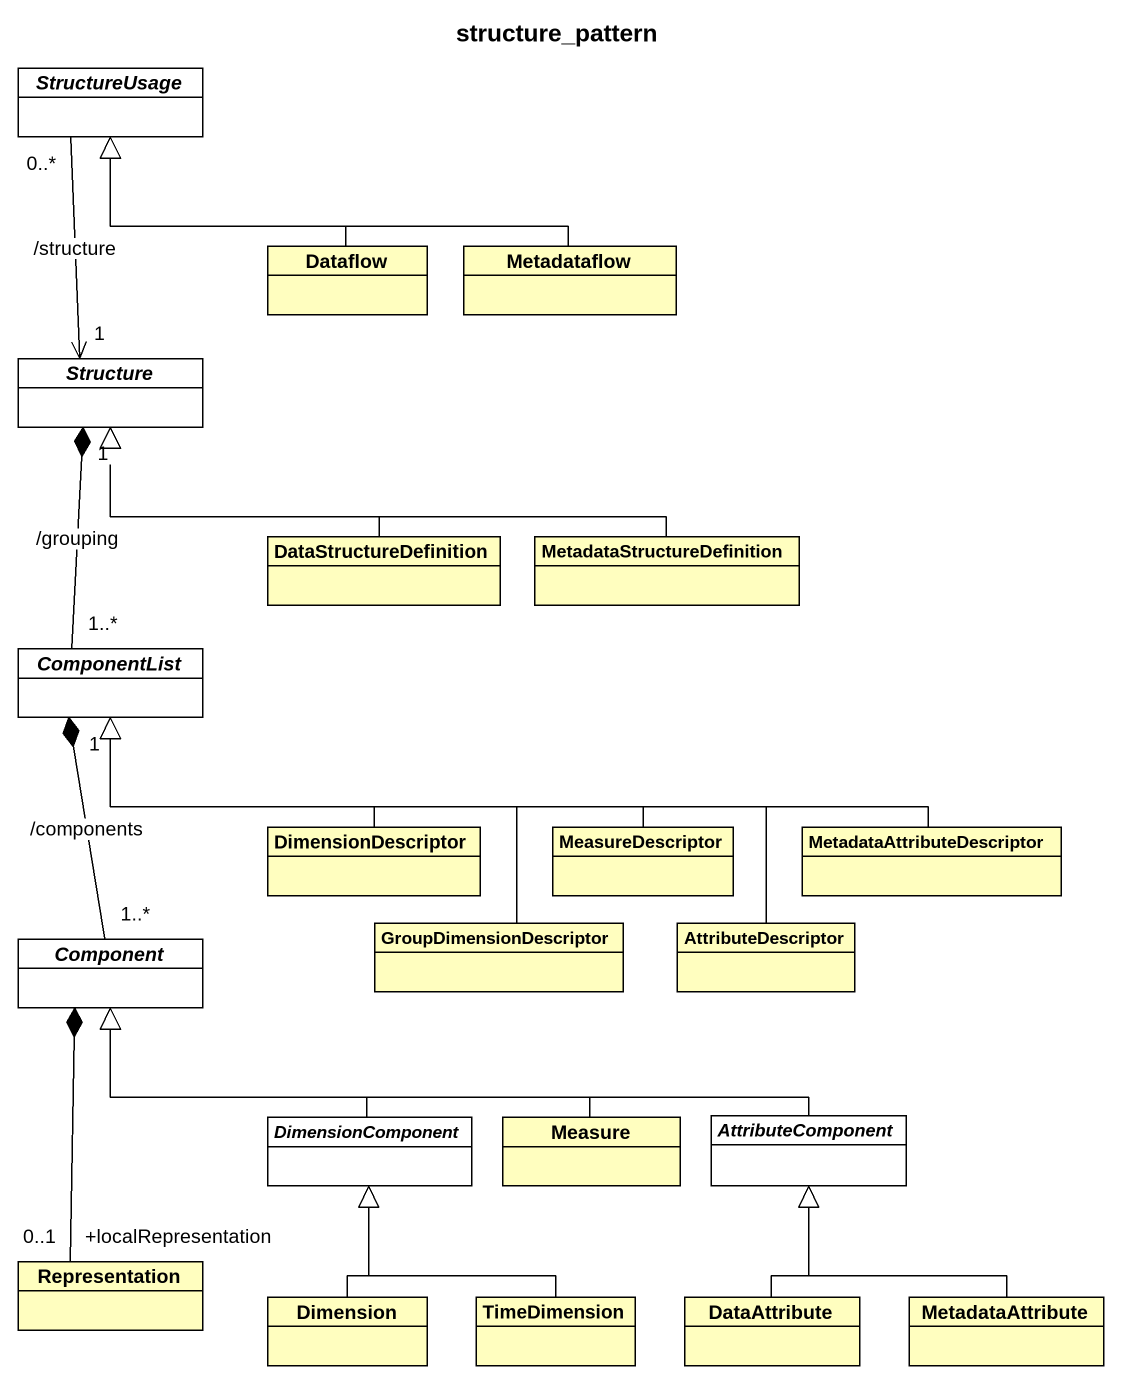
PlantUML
@startuml
title structure_pattern
hide circle
hide empty members
abstract class StructureUsage #FFFFFF
class Dataflow #FFFEBF
class Metadataflow #FFFEBF
abstract class Structure #FFFFFF
class DataStructureDefinition #FFFEBF
class MetadataStructureDefinition #FFFEBF
abstract class ComponentList #FFFFFF
class DimensionDescriptor #FFFEBF
class MeasureDescriptor #FFFEBF
class MetadataAttributeDescriptor #FFFEBF
class GroupDimensionDescriptor #FFFEBF
class AttributeDescriptor #FFFEBF
abstract class "Component" as Component_ #FFFFFF
abstract class DimensionComponent #FFFFFF
class Measure #FFFEBF
abstract class AttributeComponent #FFFFFF
class Representation #FFFEBF
class Dimension #FFFEBF
class TimeDimension #FFFEBF
class DataAttribute #FFFEBF
class MetadataAttribute #FFFEBF
StructureUsage "0..*" --> "1" Structure : /structure
Dataflow -up-|> StructureUsage
Metadataflow -left-|> StructureUsage
DataStructureDefinition -up-|> Structure
MetadataStructureDefinition -left-|> Structure
ComponentList "1..*" -up-* "1" Structure : /grouping
DimensionDescriptor -up-|> ComponentList
MeasureDescriptor -left-|> ComponentList
MetadataAttributeDescriptor -left-|> ComponentList
GroupDimensionDescriptor -up-|> ComponentList
AttributeDescriptor -left-|> ComponentList
Component_ "1..*" -up-* "1" ComponentList : /components
DimensionComponent -up-|> Component_
Measure -left-|> Component_
AttributeComponent -left-|> Component_
Representation "+localRepresentation\n0..1" -up-* Component_
Dimension -up-|> DimensionComponent
TimeDimension -up-|> DimensionComponent
DataAttribute -up-|> AttributeComponent
MetadataAttribute -up-|> AttributeComponent
@enduml
